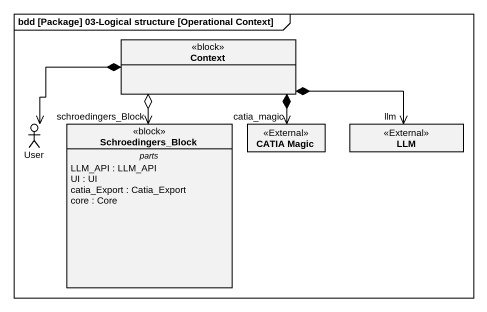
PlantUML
@startuml
mainframe bdd [Package] 03-Logical structure [Operational Context]
allowmixing
hide circle
hide empty members
class Context <<block>>
actor User
class Schroedingers_Block <<block>> {
  -- parts --
  LLM_API : LLM_API
  UI : UI
  catia_Export : Catia_Export
  core : Core
}
class "CATIA Magic" as CATIA_Magic <<External>>
class LLM <<External>>
Context *-left-> User
Context o--> "schroedingers_Block" Schroedingers_Block
Context *--> "catia_magic" CATIA_Magic
Context *-right-> "llm" LLM
@enduml
